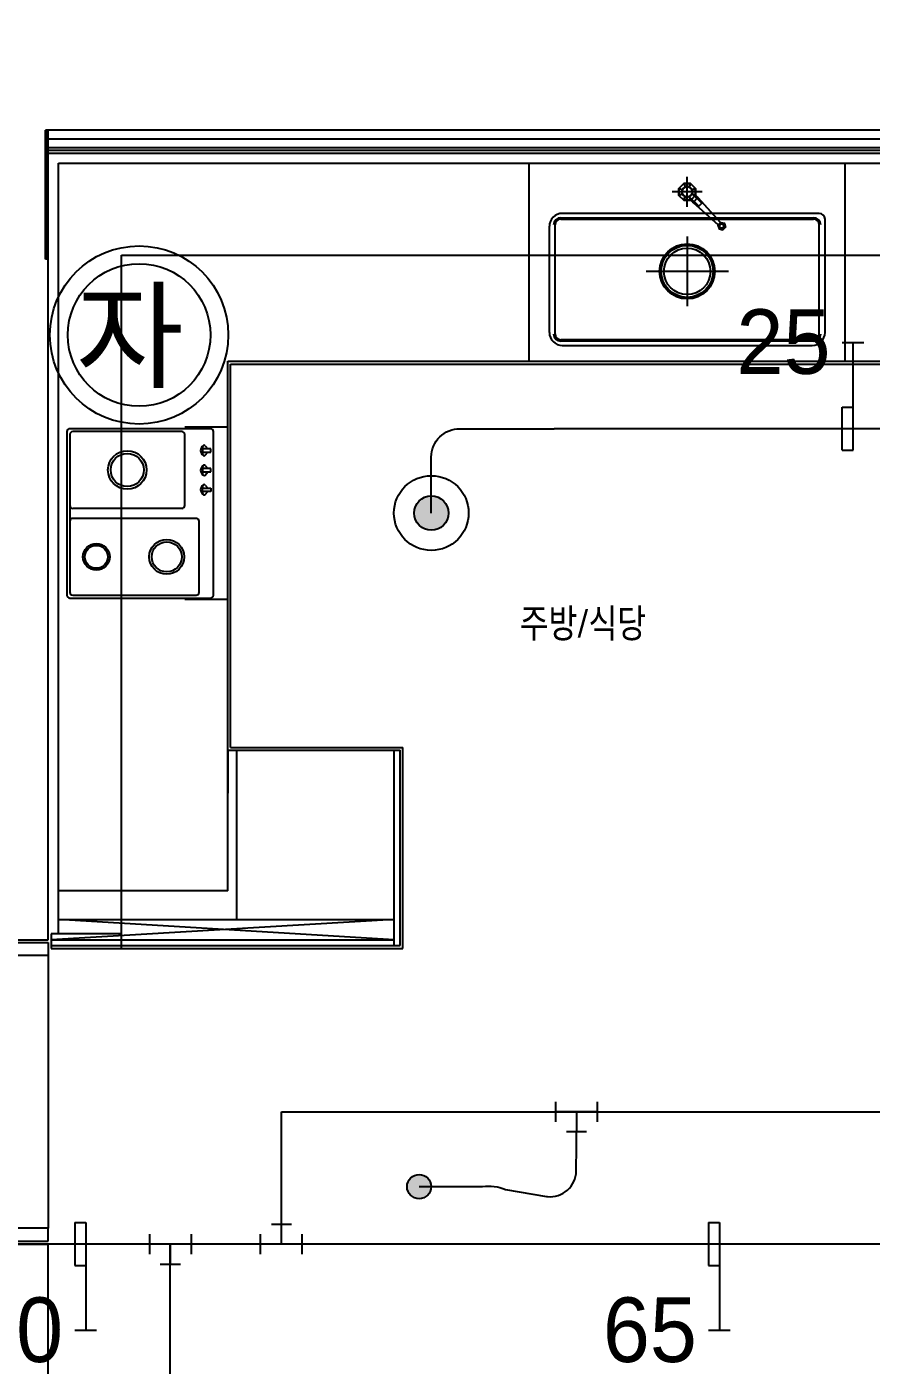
# Model space of a CAD drawing. Header units: millimetres. Extents: x 238075 to 303070, y -258150 to -205841.
# Drawn here: x 259558 to 262499, y -240563 to -235901 of the extents above; entities that cross this region are included whole.
import ezdxf
from ezdxf.enums import TextEntityAlignment as Align

# ---------------------------------------------------------------- set-up
doc = ezdxf.new("R2010")
doc.units = ezdxf.units.MM
doc.header["$LTSCALE"] = 200
for name, color, linetype in [('-소화(SP가지관)', 3, 'Continuous'), ('-소화(SP헤드하향)', 2, 'Continuous'), ('L1', 1, 'Continuous'), ('L2', 2, 'Continuous'), ('L4', 4, 'Continuous'), ('SP 후렉시블', 7, 'Continuous'), ('TEX', 3, 'Continuous'), ('아파트', 253, 'Continuous'), ('자동식3.0', 7, 'Continuous')]:
    doc.layers.add(name, color=color, linetype=linetype)
doc.styles.add('GHS1', font='Gulim.ttf')
doc.styles.add('돋움', font='Dotum.ttf')
doc.styles.add('맑은고딕', font='malgun.ttf', dxfattribs={"width": 0.8})
doc.linetypes.add('BATTING', pattern='A,0.0001,-0.1,[134,ltypeshp.shx,S=0.1,R=0,X=-0.1,Y=0],-0.2,[134,ltypeshp.shx,S=0.1,R=180,X=0.1,Y=0],-0.1', length=0.4001)

# ---------------------------------------------------------------- blocks, each defined once
blk = doc.blocks.new('A$C39172136')
at = {"layer": '-소화(SP헤드하향)'}
blk.add_hatch(color=0, dxfattribs=at).paths.add_polyline_path([(0, -42, -1), (0, 42, -1)])
at = {"layer": '-소화(SP헤드하향)', "color": 0}
blk.add_circle((0, 0), 42, dxfattribs=at)
blk = doc.blocks.new('A$C41EF0EE0')
at = {"layer": '-소화(SP헤드하향)'}
h = blk.add_hatch(color=0, dxfattribs=at)
h.dxf.hatch_style = 1
edge = h.paths.add_edge_path()
edge.add_arc((0, 0), 60, 0, 360)
blk.add_line((0, 0, 0), (0, 0, 0), dxfattribs=at)
at = {"layer": '-소화(SP헤드하향)', "color": 1}
blk.add_circle((0, 0), 130, dxfattribs=at)
at = {"layer": '-소화(SP헤드하향)', "color": 0}
blk.add_circle((0, 0, 0), 60, dxfattribs=at)
blk = doc.blocks.new('A$C78BA73EA')
for p, q in [((0.5, 5), (0.5, 0)), ((1, 5), (0.5, 5)), ((1, 5), (1, 3)), ((1, 3), (0.5, 3)), ((1, 0), (0, 0))]:
    blk.add_line(p, q)
blk = doc.blocks.new('A$C1978247E')
at = {"color": 0}
for p, q in [((-45.1, 90), (45.1, 90)), ((0, 0), (0, 90)), ((-93.8, -45.1), (-93.8, 45.1)), ((93.8, 0), (-93.8, 0)), ((93.8, -45.1), (93.8, 45.1))]:
    blk.add_line(p, q, dxfattribs=at)
blk = doc.blocks.new('A$C14C654CD')
at = {"layer": 'L1', "color": 1}
blk.add_circle((0, 0), 155.2, dxfattribs=at)
at = {"layer": 'L2'}
blk.add_circle((0, 0), 124.2, dxfattribs=at)
at = {"layer": 'TEX', "style": 'GHS1'}
blk.add_text('자', height=150, dxfattribs=at).set_placement((-110.1, -76.3))

msp = doc.modelspace()

# ---------------------------------------------------------------- linework, layer by layer
at = {"layer": '-소화(SP가지관)', "color": 2, "ltscale": 0.25}
for p, q in [((265702.6, -237301.2, 54985.4), (261394.4, -237301.2, 54985.4)), ((263836.2, -240141.2, 54985.4), (256717.6, -240141.2, 54985.4))]:
    msp.add_line(p, q, dxfattribs=at)
at = {"layer": '-소화(SP가지관)', "ltscale": 2}
for p, q in [((260444.6, -240069.2, 54985.4), (260444.6, -239680.1, 54985.4)), ((260444.6, -239680.1, 54985.4), (262850.8, -239680.1, 54985.4))]:
    msp.add_line(p, q, dxfattribs=at)
at = {"layer": '-소화(SP가지관)', "color": 6}
msp.add_line((260057.6, -242642.3, 54985.4), (260057.6, -240141.2, 54985.4), dxfattribs=at)
at = {"layer": 'L4'}
for p, q in [((259622.6, -236711.2, 54985.4), (259622.6, -236261.2, 54985.4)), ((265332.6, -236261.2, 54985.4), (259622.6, -236261.2, 54985.4)), ((259627.6, -236711.2), (259627.6, -236261.2)), ((259632.6, -236711.2), (259632.6, -236261.2)), ((259627.6, -236291.2), (265392.6, -236291.2)), ((259627.6, -236321.2), (265392.6, -236321.2)), ((259627.6, -236331.2), (264022.6, -236331.2)), ((259627.6, -236341.2), (264002.6, -236341.2)), ((259667.6, -239061.2), (259667.6, -236376.2)), ((259667.6, -236376.2), (263967.6, -236376.2)), ((261307.6, -237066.2), (261307.6, -236376.2)), ((262407.6, -237066.2), (262407.6, -236376.2)), ((261828.4, -236464.3, -93.3), (261845.4, -236447.1, -93.3)), ((261845.4, -236447.1, -93.3), (261869.6, -236447, -93.3)), ((261857.6, -236528.7, 0), (261857.6, -236423.7, 0)), ((261869.6, -236447, -93.3), (261886.7, -236464, -93.3)), ((261910.1, -236476.2, 0), (261805.1, -236476.2, 0)), ((261828.5, -236488.4, -93.3), (261828.4, -236464.3, -93.3)), ((261845.7, -236505.4, -93.3), (261828.5, -236488.4, -93.3)), ((261840.1, -236469.1, 0), (261850.3, -236458.8, 0)), ((261840.1, -236469.1, 11.7), (261850.3, -236458.8, 11.7)), ((261840.2, -236483.6, 0), (261840.1, -236469.1, 0)), ((261840.2, -236483.6, 11.7), (261840.1, -236469.1, 11.7)), ((261850.5, -236493.8, 0), (261840.2, -236483.6, 0)), ((261850.5, -236493.8, 11.7), (261840.2, -236483.6, 11.7)), ((261850.3, -236458.8, 0), (261864.8, -236458.7, 0)), ((261850.3, -236458.8, 11.7), (261864.8, -236458.7, 11.7)), ((261865, -236493.7, 0), (261850.5, -236493.8, 0)), ((261865, -236493.7, 11.7), (261850.5, -236493.8, 11.7)), ((261864.8, -236458.7, 0), (261875.1, -236468.9, 0)), ((261864.8, -236458.7, 11.7), (261875.1, -236468.9, 11.7)), ((261875.2, -236483.4, 0), (261865, -236493.7, 0)), ((261875.2, -236483.4, 11.7), (261865, -236493.7, 11.7)), ((261886.9, -236488.2, -93.3), (261869.9, -236505.3, -93.3)), ((261875.1, -236468.9, 0), (261875.2, -236483.4, 0)), ((261875.1, -236468.9, 11.7), (261875.2, -236483.4, 11.7)), ((261875.2, -236483.4, 11.7), (261908.3, -236516.2, 35)), ((261886.7, -236464, -93.3), (261886.9, -236488.2, -93.3)), ((261869.9, -236505.3, -93.3), (261845.7, -236505.4, -93.3)), ((261377.6, -236966.2, 0), (261377.6, -236596.2, 0)), ((261397.6, -236971.2, 0), (261397.6, -236591.2, 0)), ((261417.6, -236566.2, 0), (262297.6, -236566.2, 0)), ((261417.6, -236571.2, 0), (262297.6, -236571.2, 0)), ((262317.6, -236551.2, 0), (261422.6, -236551.2, 0)), ((262317.6, -236971.2, 0), (262317.6, -236591.2, 0)), ((262337.6, -236966.2, 0), (262337.6, -236571.2, 0)), ((261857.6, -236632.2, 0), (261857.6, -236874.3, 0)), ((259632.6, -236711.2, 54985.4), (259622.6, -236711.2, 54985.4)), ((259632.6, -239081.2, 54985.4), (259632.6, -236711.2, 54985.4)), ((259887.6, -239061.2), (259887.6, -236696.2)), ((259887.6, -236696.2), (263647.6, -236696.2)), ((262001.1, -236753.2, 0), (261714.2, -236753.2, 0)), ((262297.6, -236991.2, 0), (261417.6, -236991.2, 0)), ((262297.6, -236996.2, 0), (261417.6, -236996.2, 0)), ((261422.6, -237011.2, 0), (262292.6, -237011.2, 0)), ((259667.6, -238911.2), (259667.6, -237096.2)), ((260257.6, -237066.2), (263277.6, -237066.2)), ((260257.6, -238911.2), (260257.6, -237066.2)), ((260267.6, -237076.2), (263267.6, -237076.2)), ((260267.6, -238411.2), (260267.6, -237076.2)), ((259697.6, -237311.2), (259697.6, -237881.2)), ((260197.6, -237301.2), (259707.6, -237301.2)), ((259707.6, -237321.2), (259707.6, -237871.2)), ((260097.6, -237311.2), (259717.6, -237311.2)), ((260257.6, -237296.2), (260107.6, -237296.2)), ((260107.6, -237568.7), (260107.6, -237321.2)), ((260207.6, -237881.2), (260207.6, -237311.2)), ((260169.8, -237371.1), (260169.8, -237382.4)), ((260198.8, -237371.1), (260169.8, -237371.1)), ((260169.8, -237371.1), (260169.8, -237382.4)), ((260198.8, -237371.1), (260169.8, -237371.1)), ((260169.8, -237382.4), (260198.8, -237382.4)), ((260169.8, -237382.4), (260198.8, -237382.4)), ((260179.1, -237360.7), (260188.3, -237370.9)), ((260179.1, -237360.7), (260188.3, -237370.9)), ((260179.3, -237393.6), (260188.5, -237382.4)), ((260179.3, -237393.6), (260188.5, -237382.4)), ((260198.8, -237382.4), (260198.8, -237371.1)), ((260198.8, -237382.4), (260198.8, -237371.1)), ((260179.1, -237429.6), (260188.3, -237439.8)), ((260179.1, -237429.6), (260188.3, -237439.8)), ((260179.1, -237429.6), (260188.3, -237439.8)), ((260179.1, -237429.6), (260188.3, -237439.8)), ((260179.1, -237429.6), (260188.3, -237439.8)), ((260179.1, -237429.6), (260188.3, -237439.8)), ((260179.1, -237429.6), (260188.3, -237439.8)), ((260179.1, -237429.6), (260188.3, -237439.8)), ((260169.9, -237440.1), (260169.9, -237451.4)), ((260198.8, -237440.1), (260169.9, -237440.1)), ((260169.9, -237440.1), (260169.9, -237451.4)), ((260198.8, -237440.1), (260169.9, -237440.1)), ((260169.9, -237440.1), (260169.9, -237451.4)), ((260198.8, -237440.1), (260169.9, -237440.1)), ((260169.9, -237440.1), (260169.9, -237451.4)), ((260198.8, -237440.1), (260169.9, -237440.1)), ((260169.9, -237440.1), (260169.9, -237451.4)), ((260198.8, -237440.1), (260169.9, -237440.1)), ((260169.9, -237440.1), (260169.9, -237451.4)), ((260198.8, -237440.1), (260169.9, -237440.1)), ((260169.9, -237440.1), (260169.9, -237451.4)), ((260198.8, -237440.1), (260169.9, -237440.1)), ((260169.9, -237440.1), (260169.9, -237451.4)), ((260198.8, -237440.1), (260169.9, -237440.1)), ((260169.9, -237451.4), (260198.8, -237451.4)), ((260169.9, -237451.4), (260198.8, -237451.4)), ((260169.9, -237451.4), (260198.8, -237451.4)), ((260169.9, -237451.4), (260198.8, -237451.4)), ((260169.9, -237451.4), (260198.8, -237451.4)), ((260169.9, -237451.4), (260198.8, -237451.4)), ((260169.9, -237451.4), (260198.8, -237451.4)), ((260169.9, -237451.4), (260198.8, -237451.4)), ((260179.3, -237462.5), (260188.5, -237451.3)), ((260179.3, -237462.5), (260188.5, -237451.3)), ((260179.3, -237462.5), (260188.5, -237451.3)), ((260179.3, -237462.5), (260188.5, -237451.3)), ((260179.3, -237462.5), (260188.5, -237451.3)), ((260179.3, -237462.5), (260188.5, -237451.3)), ((260179.3, -237462.5), (260188.5, -237451.3)), ((260179.3, -237462.5), (260188.5, -237451.3)), ((260198.8, -237451.4), (260198.8, -237440.1)), ((260198.8, -237451.4), (260198.8, -237440.1)), ((260198.8, -237451.4), (260198.8, -237440.1)), ((260198.8, -237451.4), (260198.8, -237440.1)), ((260198.8, -237451.4), (260198.8, -237440.1)), ((260198.8, -237451.4), (260198.8, -237440.1)), ((260198.8, -237451.4), (260198.8, -237440.1)), ((260198.8, -237451.4), (260198.8, -237440.1)), ((260169.9, -237519.9), (260169.9, -237508.6)), ((260169.9, -237508.6), (260198.8, -237508.6)), ((260169.9, -237519.9), (260169.9, -237508.6)), ((260169.9, -237508.6), (260198.8, -237508.6)), ((260169.9, -237519.9), (260169.9, -237508.6)), ((260169.9, -237508.6), (260198.8, -237508.6)), ((260169.9, -237519.9), (260169.9, -237508.6)), ((260169.9, -237508.6), (260198.8, -237508.6)), ((260169.9, -237519.9), (260169.9, -237508.6)), ((260169.9, -237508.6), (260198.8, -237508.6)), ((260169.9, -237519.9), (260169.9, -237508.6)), ((260169.9, -237508.6), (260198.8, -237508.6)), ((260169.9, -237519.9), (260169.9, -237508.6)), ((260169.9, -237508.6), (260198.8, -237508.6)), ((260169.9, -237519.9), (260169.9, -237508.6)), ((260169.9, -237508.6), (260198.8, -237508.6)), ((260198.8, -237519.9), (260169.9, -237519.9)), ((260198.8, -237519.9), (260169.9, -237519.9)), ((260198.8, -237519.9), (260169.9, -237519.9)), ((260198.8, -237519.9), (260169.9, -237519.9)), ((260198.8, -237519.9), (260169.9, -237519.9)), ((260198.8, -237519.9), (260169.9, -237519.9)), ((260198.8, -237519.9), (260169.9, -237519.9)), ((260198.8, -237519.9), (260169.9, -237519.9)), ((260179.1, -237530.3), (260188.3, -237520.2)), ((260179.1, -237530.3), (260188.3, -237520.2)), ((260179.1, -237530.3), (260188.3, -237520.2)), ((260179.1, -237530.3), (260188.3, -237520.2)), ((260179.1, -237530.3), (260188.3, -237520.2)), ((260179.1, -237530.3), (260188.3, -237520.2)), ((260179.1, -237530.3), (260188.3, -237520.2)), ((260179.1, -237530.3), (260188.3, -237520.2)), ((260179.3, -237497.5), (260188.5, -237508.6)), ((260179.3, -237497.5), (260188.5, -237508.6)), ((260179.3, -237497.5), (260188.5, -237508.6)), ((260179.3, -237497.5), (260188.5, -237508.6)), ((260179.3, -237497.5), (260188.5, -237508.6)), ((260179.3, -237497.5), (260188.5, -237508.6)), ((260179.3, -237497.5), (260188.5, -237508.6)), ((260179.3, -237497.5), (260188.5, -237508.6)), ((260198.8, -237508.6), (260198.8, -237519.9)), ((260198.8, -237508.6), (260198.8, -237519.9)), ((260198.8, -237508.6), (260198.8, -237519.9)), ((260198.8, -237508.6), (260198.8, -237519.9)), ((260198.8, -237508.6), (260198.8, -237519.9)), ((260198.8, -237508.6), (260198.8, -237519.9)), ((260198.8, -237508.6), (260198.8, -237519.9)), ((260198.8, -237508.6), (260198.8, -237519.9)), ((260097.6, -237578.7), (259717.6, -237578.7)), ((260147.6, -237613.7), (259717.6, -237613.7)), ((260157.6, -237871.2), (260157.6, -237623.7)), ((259707.6, -237891.2), (260197.6, -237891.2)), ((259717.6, -237881.2), (260147.6, -237881.2)), ((260257.6, -237896.2), (260107.6, -237896.2)), ((260267.6, -238411.2), (260867.6, -238411.2)), ((260867.6, -239111.2), (260867.6, -238411.2)), ((260257.6, -238421.2), (260857.6, -238421.2)), ((260257.6, -238421.2), (260257.6, -238571.2)), ((260287.6, -238421.2), (260287.6, -239011.2)), ((260837.6, -239101.2), (260837.6, -238421.2)), ((260857.6, -239101.2), (260857.6, -238421.2)), ((260257.6, -238911.2), (259667.6, -238911.2)), ((260837.6, -239011.2), (259642.6, -239081.2)), ((259667.6, -239011.2), (260837.6, -239011.2)), ((260837.6, -239081.2), (259667.6, -239011.2)), ((259887.6, -239061.2), (259642.6, -239061.2)), ((259642.6, -239061.2), (259642.6, -239111.2)), ((259887.6, -239111.2), (259887.6, -239061.2)), ((259382.6, -239081.2, 54985.4), (259632.6, -239081.2, 54985.4)), ((259432.6, -239091.2), (259632.6, -239091.2)), ((259632.6, -239091.2), (259632.6, -239136.2)), ((259642.6, -239081.2), (260837.6, -239081.2)), ((259642.6, -239101.2), (260837.6, -239101.2)), ((259642.6, -239111.2), (259887.6, -239111.2)), ((259667.6, -239111.2), (260867.6, -239111.2)), ((260837.6, -239101.2), (260857.6, -239101.2)), ((259632.6, -239136.2), (259477.6, -239136.2)), ((259632.6, -239136.2), (259632.6, -240086.2)), ((259632.6, -240086.2), (259477.6, -240086.2)), ((259632.6, -240131.2), (259632.6, -240086.2)), ((259432.6, -240131.2), (259632.6, -240131.2)), ((259382.6, -240141.2, 54985.4), (259632.6, -240141.2, 54985.4)), ((259632.6, -241681.2, 54985.4), (259632.6, -240141.2, 54985.4))]:
    msp.add_line(p, q, dxfattribs=at)
for centre, radius in [((261857.6, -236476.2, 0), 17.5), ((261857.6, -236753.2, 0), 96), ((261857.6, -236753.2, 0), 90.5), ((261857.6, -236753.2, 0), 81), ((259907.6, -237445), 67.2), ((259907.6, -237445), 57.7), ((259800.1, -237747.5), 46.7), ((259800.1, -237747.5), 40), ((260045.1, -237747.5), 60.9), ((260045.1, -237747.5), 52.3)]:
    msp.add_circle(centre, radius, dxfattribs=at)
for centre, radius, start, end in [((261422.6, -236596.2, 0), 45, 90, 180), ((261417.6, -236591.2, 0), 25, 90, 180), ((261417.6, -236591.2, 0), 20, 90, 180), ((262297.6, -236591.2, 0), 25, 0, 90), ((262297.6, -236591.2, 0), 20, 0, 90), ((262317.6, -236571.2, 0), 20, 0, 90), ((261422.6, -236966.2, 0), 45, 180, 270), ((262292.6, -236966.2, 0), 45, 270, 0), ((261417.6, -236971.2, 0), 25, 180, 270), ((261417.6, -236971.2, 0), 20, 180, 270), ((262297.6, -236971.2, 0), 20, 270, 0), ((262297.6, -236971.2, 0), 25, 270, 0), ((259707.6, -237311.2), 10, 90, 180), ((259717.6, -237321.2), 10, 90, 180), ((260097.6, -237321.2), 10, 0, 90), ((260197.6, -237311.2), 10, 0, 90), ((260183.4, -237377.2), 20.4, 121.4643, 238.7435), ((260183.4, -237377.2), 20.4, 121.4643, 238.7435), ((260177.9, -237366.6), 8.47, 121.8232, 212.6987), ((260177.9, -237366.6), 8.47, 121.8232, 212.6987), ((260179.5, -237387.1), 9.86, 152.3923, 235.2771), ((260179.5, -237387.1), 9.86, 152.3923, 235.2771), ((260175.4, -237364), 5, 41.9529, 121.4643), ((260175.4, -237364), 5, 41.9529, 121.4643), ((260183.5, -237446.1), 20.4, 121.4643, 238.7435), ((260183.5, -237446.1), 20.4, 121.4643, 238.7435), ((260183.5, -237446.1), 20.4, 121.4643, 238.7435), ((260183.5, -237446.1), 20.4, 121.4643, 238.7435), ((260183.5, -237446.1), 20.4, 121.4643, 238.7435), ((260183.5, -237446.1), 20.4, 121.4643, 238.7435), ((260183.5, -237446.1), 20.4, 121.4643, 238.7435), ((260183.5, -237446.1), 20.4, 121.4643, 238.7435), ((260178, -237435.5), 8.47, 121.8232, 212.6987), ((260178, -237435.5), 8.47, 121.8232, 212.6987), ((260178, -237435.5), 8.47, 121.8232, 212.6987), ((260178, -237435.5), 8.47, 121.8232, 212.6987), ((260178, -237435.5), 8.47, 121.8232, 212.6987), ((260178, -237435.5), 8.47, 121.8232, 212.6987), ((260178, -237435.5), 8.47, 121.8232, 212.6987), ((260178, -237435.5), 8.47, 121.8232, 212.6987), ((260175.4, -237390.4), 5, 238.7435, 320.5405), ((260175.4, -237390.4), 5, 238.7435, 320.5405), ((260175.4, -237432.9), 5, 41.9529, 121.4643), ((260175.4, -237432.9), 5, 41.9529, 121.4643), ((260175.4, -237432.9), 5, 41.9529, 121.4643), ((260175.4, -237432.9), 5, 41.9529, 121.4643), ((260175.4, -237432.9), 5, 41.9529, 121.4643), ((260175.4, -237432.9), 5, 41.9529, 121.4643), ((260175.4, -237432.9), 5, 41.9529, 121.4643), ((260175.4, -237432.9), 5, 41.9529, 121.4643), ((260179.6, -237456), 9.86, 152.3923, 235.2771), ((260179.6, -237456), 9.86, 152.3923, 235.2771), ((260179.6, -237456), 9.86, 152.3923, 235.2771), ((260179.6, -237456), 9.86, 152.3923, 235.2771), ((260179.6, -237456), 9.86, 152.3923, 235.2771), ((260179.6, -237456), 9.86, 152.3923, 235.2771), ((260179.6, -237456), 9.86, 152.3923, 235.2771), ((260179.6, -237456), 9.86, 152.3923, 235.2771), ((260175.5, -237459.3), 5, 238.7435, 320.5405), ((260175.5, -237459.3), 5, 238.7435, 320.5405), ((260175.5, -237459.3), 5, 238.7435, 320.5405), ((260175.5, -237459.3), 5, 238.7435, 320.5405), ((260175.5, -237459.3), 5, 238.7435, 320.5405), ((260175.5, -237459.3), 5, 238.7435, 320.5405), ((260175.5, -237459.3), 5, 238.7435, 320.5405), ((260175.5, -237459.3), 5, 238.7435, 320.5405), ((260183.5, -237513.8), 20.4, 121.2565, 238.5357), ((260183.5, -237513.8), 20.4, 121.2565, 238.5357), ((260183.5, -237513.8), 20.4, 121.2565, 238.5357), ((260183.5, -237513.8), 20.4, 121.2565, 238.5357), ((260183.5, -237513.8), 20.4, 121.2565, 238.5357), ((260183.5, -237513.8), 20.4, 121.2565, 238.5357), ((260183.5, -237513.8), 20.4, 121.2565, 238.5357), ((260183.5, -237513.8), 20.4, 121.2565, 238.5357), ((260178, -237524.4), 8.47, 147.3013, 238.1768), ((260178, -237524.4), 8.47, 147.3013, 238.1768), ((260178, -237524.4), 8.47, 147.3013, 238.1768), ((260178, -237524.4), 8.47, 147.3013, 238.1768), ((260178, -237524.4), 8.47, 147.3013, 238.1768), ((260178, -237524.4), 8.47, 147.3013, 238.1768), ((260178, -237524.4), 8.47, 147.3013, 238.1768), ((260178, -237524.4), 8.47, 147.3013, 238.1768), ((260179.6, -237504), 9.86, 124.7229, 207.6077), ((260179.6, -237504), 9.86, 124.7229, 207.6077), ((260179.6, -237504), 9.86, 124.7229, 207.6077), ((260179.6, -237504), 9.86, 124.7229, 207.6077), ((260179.6, -237504), 9.86, 124.7229, 207.6077), ((260179.6, -237504), 9.86, 124.7229, 207.6077), ((260179.6, -237504), 9.86, 124.7229, 207.6077), ((260179.6, -237504), 9.86, 124.7229, 207.6077), ((260175.5, -237500.6), 5, 39.4595, 121.2565), ((260175.5, -237500.6), 5, 39.4595, 121.2565), ((260175.5, -237500.6), 5, 39.4595, 121.2565), ((260175.5, -237500.6), 5, 39.4595, 121.2565), ((260175.5, -237500.6), 5, 39.4595, 121.2565), ((260175.5, -237500.6), 5, 39.4595, 121.2565), ((260175.5, -237500.6), 5, 39.4595, 121.2565), ((260175.5, -237500.6), 5, 39.4595, 121.2565), ((259717.6, -237568.7), 10, 180, 270), ((260097.6, -237568.7), 10, 270, 0), ((260175.4, -237527), 5, 238.5357, 318.0471), ((260175.4, -237527), 5, 238.5357, 318.0471), ((260175.4, -237527), 5, 238.5357, 318.0471), ((260175.4, -237527), 5, 238.5357, 318.0471), ((260175.4, -237527), 5, 238.5357, 318.0471), ((260175.4, -237527), 5, 238.5357, 318.0471), ((260175.4, -237527), 5, 238.5357, 318.0471), ((260175.4, -237527), 5, 238.5357, 318.0471), ((259717.6, -237623.7), 10, 90, 180), ((260147.6, -237623.7), 10, 0, 90), ((259707.6, -237881.2), 10, 180, 270), ((259717.6, -237871.2), 10, 180, 270), ((260147.6, -237871.2), 10, 270, 0), ((260197.6, -237881.2), 10, 270, 0)]:
    msp.add_arc(centre, radius, start, end, dxfattribs=at)
for points in [[(261850.3, -236458.8, 0), (261840.1, -236469.1, 0), (261828.4, -236464.3, -81.7), (261845.4, -236447.1, -81.7)], [(261845.4, -236447.1, -81.7), (261850.3, -236458.8, 0), (261864.8, -236458.7, 0), (261869.6, -236447, -81.7)], [(261869.6, -236447, -81.7), (261864.8, -236458.7, 0), (261875.1, -236468.9, 0), (261886.7, -236464, -81.7)], [(261828.5, -236488.4, -81.7), (261840.2, -236483.6, 0), (261840.1, -236469.1, 0), (261828.4, -236464.3, -81.7)], [(261845.7, -236505.4, -81.7), (261850.5, -236493.8, 0), (261840.2, -236483.6, 0), (261828.5, -236488.4, -81.7)], [(261865, -236493.7, 0), (261850.5, -236493.8, 0), (261845.7, -236505.4, -81.7), (261869.9, -236505.3, -81.7)], [(261898.1, -236526.5, 35), (261908.3, -236516.2, 35), (261875.2, -236483.4, 0), (261865, -236493.7, 0)], [(261875.2, -236483.4, 11.7), (261865, -236493.7, 11.7), (261898.1, -236526.5, 35), (261908.3, -236516.2, 35)], [(261869.9, -236505.3, -81.7), (261865, -236493.7, 0), (261875.2, -236483.4, 0), (261886.9, -236488.2, -81.7)], [(261895.1, -236496.4, -35), (261875.2, -236483.4, 0), (261865, -236493.7, 0), (261878.1, -236513.5, -35)], [(261898.1, -236526.5, 35), (261865, -236493.7, 11.7), (261865, -236493.7, 0), (261898.1, -236526.5, 35)], [(261865, -236493.7, 0), (261878.1, -236513.5, -35), (261878.1, -236513.5, -58.3), (261869.9, -236505.3, -81.7)], [(261886.9, -236488.2, -81.7), (261895.1, -236496.4, -58.3), (261878.1, -236513.5, -58.3), (261869.9, -236505.3, -81.7)], [(261875.1, -236468.9, 0), (261875.2, -236483.4, 0), (261886.9, -236488.2, -81.7), (261886.7, -236464, -81.7)], [(261875.2, -236483.4, 11.7), (261875.2, -236483.4, 11.7), (261908.3, -236516.2, 35), (261875.2, -236483.4, 0)], [(261895.1, -236496.4, -35), (261875.2, -236483.4, 0), (261886.9, -236488.2, -81.7), (261895.1, -236496.4, -58.3)], [(261973.8, -236582.8, 0), (261965.3, -236591.4, 0), (261878.1, -236513.5, -58.3), (261895.1, -236496.4, -58.3)], [(261973.8, -236582.8, 23.3), (261895.1, -236496.4, -35), (261878.1, -236513.5, -35), (261965.3, -236591.4, 23.3)], [(261895.1, -236496.4, -35), (261895.1, -236496.4, -58.3), (261973.8, -236582.8, 0), (261973.8, -236582.8, 23.3)], [(261878.1, -236513.5, -58.3), (261878.1, -236513.5, -35), (261965.3, -236591.4, 23.3), (261965.3, -236591.4, 0)], [(261973.8, -236582.8, 0), (261974.3, -236582.4, -11.7), (261964.8, -236591.9, -11.7), (261965.3, -236591.4, 0)], [(261975.7, -236587.5, 46.7), (261973.8, -236582.8, 23.3), (261965.3, -236591.4, 23.3), (261970, -236593.3, 46.7)], [(261990.8, -236598.7, -11.7), (261985.6, -236597.3, 46.7), (261983.5, -236589.6, 46.7), (261987.2, -236585.8, -11.7)], [(261981.3, -236608.2, -11.7), (261979.9, -236603.1, 46.7), (261972.1, -236601, 46.7), (261968.4, -236604.8, -11.7)], [(261979.9, -236603.1, 46.7), (261985.6, -236597.3, 46.7), (261990.8, -236598.7, -11.7), (261981.3, -236608.2, -11.7)]]:
    msp.add_3dface(points, dxfattribs=at)
for points, invisible_edges in [([(261875.2, -236483.4, 11.7), (261865, -236493.7, 11.7), (261840.1, -236469.1, 11.7), (261850.3, -236458.8, 11.7)], 10), ([(261865, -236493.7, 11.7), (261850.5, -236493.8, 11.7), (261840.2, -236483.6, 11.7), (261840.1, -236469.1, 11.7)], 8), ([(261850.3, -236458.8, 11.7), (261864.8, -236458.7, 11.7), (261875.1, -236468.9, 11.7), (261875.2, -236483.4, 11.7)], 8), ([(261965.3, -236591.4, 0), (261964.8, -236591.9, -11.7), (261968.4, -236604.8, -11.7), (261972.1, -236601, 46.7)], 8), ([(261972.1, -236601, 46.7), (261970, -236593.3, 46.7), (261965.3, -236591.4, 23.3), (261965.3, -236591.4, 0)], 8), ([(261972.1, -236601, 46.7), (261970, -236593.3, 46.7), (261975.7, -236587.5, 46.7), (261983.5, -236589.6, 46.7)], 8), ([(261983.5, -236589.6, 46.7), (261985.6, -236597.3, 46.7), (261979.9, -236603.1, 46.7), (261972.1, -236601, 46.7)], 8), ([(261975.7, -236587.5, 46.7), (261973.8, -236582.8, 23.3), (261973.8, -236582.8, 0), (261974.3, -236582.4, -11.7)], 8), ([(261974.3, -236582.4, -11.7), (261987.2, -236585.8, -11.7), (261983.5, -236589.6, 46.7), (261975.7, -236587.5, 46.7)], 8)]:
    msp.add_3dface(points, dxfattribs=dict(at, invisible_edges=invisible_edges))
at = {"layer": 'SP 후렉시블', "linetype": 'BATTING', "ltscale": 5, "elevation": 54985.4}
for points in [[(260966.5, -237595), (260966.5, -237400, -0.416651), (261066.5, -237301.2), (261364.4, -237301.2), (261394.4, -237301.2)], [(260924.1, -239941.2), (260954.1, -239941.2), (261145.1, -239941.2, -0.135924), (261224.5, -239951.2), (261367.7, -239975.8), (261371.2, -239975.8, 0.438484), (261471.2, -239887.3), (261471.7, -239801), (261471.7, -239749.7)]]:
    msp.add_lwpolyline(points, format="xyb", dxfattribs=at)
at = {"layer": '아파트'}
msp.add_circle((263075.4, -230841.1, 54985.4), 25000, dxfattribs=at)

# ---------------------------------------------------------------- block references
at = {"layer": '-소화(SP가지관)', "color": 2, "ltscale": 0.25, "xscale": -0.773119999980927, "yscale": 0.773119999980927, "zscale": 0.773119999980927, "rotation": 180}
for p in [(261471.7, -239680.1, 54985.4), (260057.6, -240141.2, 54985.4)]:
    msp.add_blockref('A$C1978247E', p, dxfattribs=at)
at = {"layer": '-소화(SP가지관)', "color": 2, "ltscale": 0.25, "xscale": 0.773119999980927, "yscale": 0.773119999980927, "zscale": 0.773119999980927}
msp.add_blockref('A$C1978247E', (260444.6, -240141.2, 54985.4), dxfattribs=at)
at = {"layer": '-소화(SP헤드하향)', "rotation": 90.00000000000006}
msp.add_blockref('A$C41EF0EE0', (260966.5, -237595, 54985.4), dxfattribs=at)
at = {"layer": '-소화(SP헤드하향)', "ltscale": 0.2}
msp.add_blockref('A$C39172136', (260924.1, -239941.2, 54985.4), dxfattribs=at)
at = {"layer": '-소화(SP헤드하향)', "color": 12, "ltscale": 0.2}
msp.add_blockref('A$C39172136', (260924.1, -239941.2, 54985.4), dxfattribs=at)
at = {"xscale": 75, "yscale": 75, "zscale": 75, "rotation": 179.9999999999499}
msp.add_blockref('A$C78BA73EA', (262472.6, -237001.2, 54985.4), dxfattribs=at)
at = {"xscale": -75, "yscale": 75, "zscale": 75}
for p in [(259800.3, -240441.2, 54985.4), (262007.4, -240441.2, 54985.4)]:
    msp.add_blockref('A$C78BA73EA', p, dxfattribs=at)
at = {"layer": '자동식3.0', "xscale": 2, "yscale": 2, "zscale": 2}
msp.add_blockref('A$C14C654CD', (259948.9, -236974.8, 54985.4), dxfattribs=at)

# ---------------------------------------------------------------- texts
at = {"layer": 'L4', "style": '맑은고딕', "width": 0.8}
msp.add_text('주방/식당', height=100, dxfattribs=at).set_placement((261494.4, -237978.8), align=Align.MIDDLE_CENTER)
at = {"layer": 'TEX', "style": '돋움'}
for s, p in [('25', (262029.2, -237110.3, 54985.4)), ('50', (259356.9, -240552, 54985.4)), ('65', (261564, -240552, 54985.4))]:
    msp.add_text(s, height=225, dxfattribs=at).set_placement(p)

doc.saveas('drawing.dxf')
